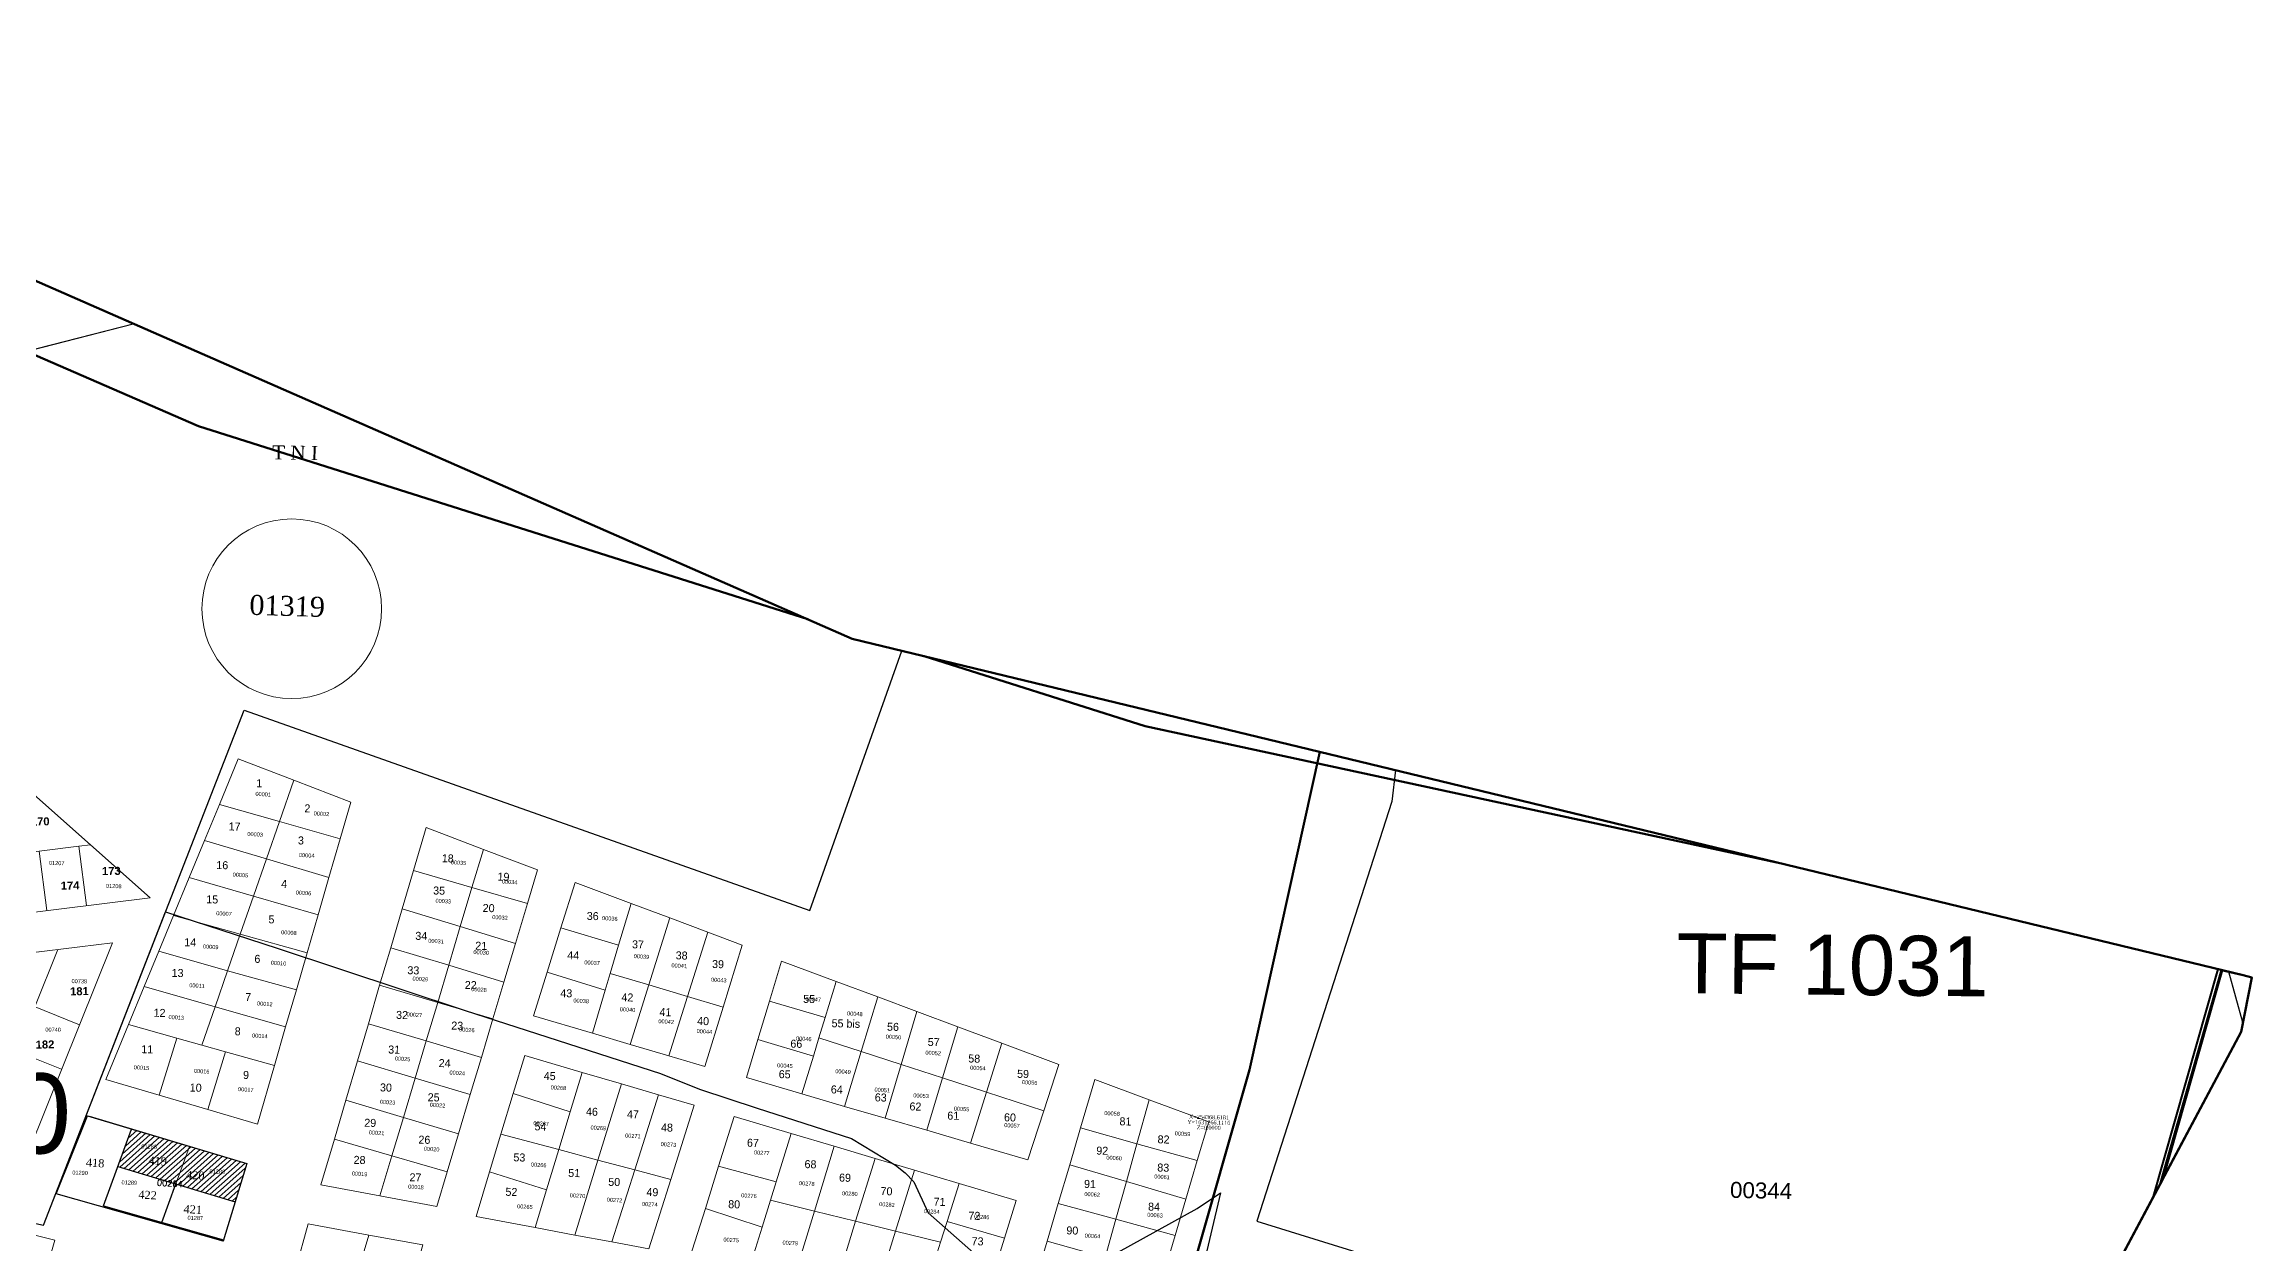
# Model space of a CAD drawing. Header units: metres. Extents: x 251686 to 255059, y 1627526 to 1631912.
# Drawn here: x 254072 to 254624, y 1631227 to 1631527 of the extents above; entities that cross this region are included whole.
import ezdxf
from ezdxf.enums import TextEntityAlignment as Align

# ---------------------------------------------------------------- set-up
doc = ezdxf.new("R2010")
doc.units = ezdxf.units.M
doc.header["$MEASUREMENT"] = 0
for name, color, linetype in [('A_revoir_niveau_0', 7, 'Continuous'), ('historique_numero_parcelle', 7, 'Continuous'), ('limites_parcelles', 7, 'Continuous'), ('limites_sections', 7, 'Continuous'), ('limites_tf', 7, 'Continuous'), ('numero_lot', 7, 'Continuous'), ('numero_parcelle', 7, 'Continuous'), ('toponymie', 7, 'Continuous')]:
    doc.layers.add(name, color=color, linetype=linetype)
for name, color, linetype, lineweight in [('ASSIETTE IMMAT', 7, 'Continuous', 0), ('Cotation Surface1', 1, 'Continuous', 0), ('Limites des CA Rufisque', 5, 'Continuous', 53), ('limites_communes_2025', 7, 'Continuous', 0), ('Numero Titre Foncier', 4, 'Continuous', 0), ('Numero_TF', 7, 'Continuous', 0), ('Parcelles_Ruf', 7, 'Continuous', 0), ('Voirie', 252, 'Continuous', 0)]:
    doc.layers.add(name, color=color, linetype=linetype, lineweight=lineweight)
doc.styles.get("Standard").update_dxf_attribs({"font": 'txt.shx'})
doc.styles.add('Style-Arial', font='arial.ttf')
doc.styles.add('Style-Comic Sans MS', font='comic.ttf')
doc.styles.add('Style-FANCY', font='times.ttf')
doc.styles.add('Style-Times New Roman', font='times.ttf')
doc.styles.add('Style-txt', font='txt.shx')
doc.styles.add('style1', font='')
doc.styles.get('style1').set_extended_font_data('Times New Roman', bold=True)

# ---------------------------------------------------------------- blocks, each defined once
blk = doc.blocks.new('*U74')
at = {"layer": 'Parcelles_Ruf', "color": 7, "linetype": 'Continuous', "ltscale": 1000}
for p, q in [((-22.844667, -2.680329, 0.00005), (-24.743173, 12.183981, 0.00005)), ((-12.782521, 13.682341, 0.00005), (-10.925347, -1.192124, 0.00005)), ((-10.925347, -1.192124, 0.00005), (-1.002767, 0.048547, 0.00005)), ((10.777829, -13.591989, 0.00005), (8.920127, 1.28671, 0.00005)), ((18.843048, 2.524654, 0.00005), (20.699786, -12.346321, 0.00005))]:
    blk.add_line(p, q, dxfattribs=at)
at = {"layer": 'Parcelles_Ruf', "color": 7, "linetype": 'Continuous', "ltscale": 1000, "elevation": 0.00005, "flags": 128}
blk.add_lwpolyline([(-36.619899, 10.696135), (-34.752005, -4.167037), (-10.925347, -1.192124), (-9.068609, -16.063098), (36.619803, -10.374367), (6.831564, 16.063068), (-36.619899, 10.696135)], close=True, dxfattribs=at)
for points in [[(-2.860232, 14.925347), (-1.002549, 0.046802), (0.85461, -14.827544)], [(-1.002767, 0.048547), (8.920127, 1.28671), (18.843021, 2.524872), (21.685956, 2.879609)]]:
    blk.add_lwpolyline(points, dxfattribs=at)

msp = doc.modelspace()

# ---------------------------------------------------------------- hatches: boundary and pattern name
at = {"layer": 'A_revoir_niveau_0', "linetype": 'Continuous', "lineweight": 0}
h = msp.add_hatch(dxfattribs=at)
h.set_pattern_fill('HATCH', style=0, pattern_type=2)
h.set_pattern_definition([(41.572, (254100.974, 1631247.9563), (-0.66356, 0.74812), [])])
h.paths.add_polyline_path([(254090.823492, 1631246.161357), (254105.257404, 1631241.830857), (254108.665891, 1631251.218249), (254094.23198, 1631255.548749)])
h = msp.add_hatch(dxfattribs=at)
h.set_pattern_fill('HATCH', style=0, pattern_type=2)
h.set_pattern_definition([(41.572, (254114.4793, 1631243.8424), (-0.66356, 0.74812), [])])
h.paths.add_polyline_path([(254105.257404, 1631241.830857), (254120.085871, 1631237.381981), (254123.00396, 1631246.916504), (254108.665891, 1631251.218249)])

# ---------------------------------------------------------------- linework, layer by layer
at = {"layer": 'A_revoir_niveau_0', "color": 7, "linetype": 'Continuous', "lineweight": 0}
for points in [[(254090.823492, 1631246.161357), (254105.257404, 1631241.830857), (254108.665891, 1631251.218249), (254094.23198, 1631255.548749)], [(254105.257404, 1631241.830857), (254120.085871, 1631237.381981), (254123.00396, 1631246.916504), (254108.665891, 1631251.218249)]]:
    msp.add_3dface(points, dxfattribs=at)
at = {"layer": 'ASSIETTE IMMAT', "color": 2, "linetype": 'Continuous', "lineweight": 30, "elevation": 0.000046, "flags": 128}
for points in [[(254072.178378, 1631231.497107), (254102.713941, 1631309.866788), (254130.616008, 1631300.746419), (254177.646039, 1631285.156944), (254226.404782, 1631269.435871), (254236.177343, 1631265.488882), (254250.5905, 1631260.735216), (254274.209783, 1631253.144399), (254285.164796, 1631246.504536), (254287.627405, 1631244.609624), (254289.734487, 1631242.325912), (254293.3179, 1631234.587015), (254304.663444, 1631224.585449)], [(254340.808104, 1631224.737961), (254360.593338, 1631235.690582), (254366.427243, 1631239.592172), (254359.153785, 1631208.871808)]]:
    msp.add_lwpolyline(points, dxfattribs=at)
at = {"layer": 'Limites des CA Rufisque', "color": 1, "linetype": 'Continuous', "lineweight": 70, "extrusion": (4.73613e-08, -2.66677e-08, 1), "elevation": -0.031309, "flags": 128}
msp.add_lwpolyline([(254622, 1631294), (254616.615356, 1631295.303045), (254601.398904, 1631242.047828), (254621.5327, 1631279.8563), (254624.2075, 1631293.4301), (254622, 1631294)], close=True, dxfattribs=at)
at = {"layer": 'limites_communes_2025', "color": 3, "lineweight": 80, "flags": 128}
for points in [[(252710.2872, 1631107.3833), (252982.4701, 1631682.9759), (252993.7572, 1631687.3199), (253010.694, 1631729.9757), (253066.3854, 1631842.8952), (253066.3854, 1631842.8952), (253098.7298, 1631912.4498), (253659.0228, 1631648.0069), (253757.0504, 1631605.0124), (254274.3391, 1631378.1314), (254622, 1631294), (254624.2075, 1631293.4301), (254621.5327, 1631279.8563), (254569.5419, 1631182.2248), (254530.2512, 1631049.2714), (254527.2805, 1631037.9628), (254483.023, 1630869.4867), (254395.3871, 1630569.1026), (254353.2541, 1630409.5098), (254309.9852, 1630253.9323), (254287.3632, 1630130.504)], [(254274.3391, 1631378.1314), (253757.0504, 1631605.0124), (253659.0228, 1631648.0069)], [(254622, 1631294), (254274.3391, 1631378.1314)], [(254624.2075, 1631293.4301), (254622, 1631294)], [(254621.5327, 1631279.8563), (254624.2075, 1631293.4301)], [(254569.5419, 1631182.2248), (254621.5327, 1631279.8563)]]:
    msp.add_lwpolyline(points, dxfattribs=at)
at = {"layer": 'limites_parcelles', "color": 7, "lineweight": 0, "ltscale": 39.37}
for p, q in [((254055.405508, 1631297.892148), (254089.439023, 1631302.12944)), ((254089.439023, 1631302.12944), (254064.42606, 1631239.876693)), ((254075.825617, 1631300.434523), (254070.068485, 1631286.10606)), ((254053.366307, 1631292.816944), (254081.20327, 1631281.632138)), ((254048.892384, 1631281.682159), (254076.729347, 1631270.497352))]:
    msp.add_line(p, q, dxfattribs=at)
at = {"layer": 'limites_parcelles'}
for p, q in [((254083.622192, 1631258.731925), (254123.00396, 1631246.916504)), ((254087.246534, 1631236.309978), (254094.23198, 1631255.548749)), ((254090.823492, 1631246.161357), (254120.085871, 1631237.381981)), ((254101.762175, 1631232.204571), (254105.257404, 1631241.830857)), ((254087.246534, 1631236.309978), (254117.167782, 1631227.847459))]:
    msp.add_line(p, q, dxfattribs=at)
at = {"layer": 'limites_parcelles', "color": 7, "lineweight": 0, "ltscale": 39.37, "flags": 128}
for points in [[(254219.063215, 1631311.951815), (254228.766129, 1631308.3089), (254223.510353, 1631291.567906), (254213.851808, 1631294.460468), (254215.96503, 1631301.544794), (254219.063215, 1631311.951815)], [(254215.96503, 1631301.544794), (254213.851808, 1631294.460468), (254212.6001, 1631290.239751), (254198.083635, 1631294.758814), (254201.557136, 1631305.873036), (254215.96503, 1631301.544794)], [(254223.510353, 1631291.567906), (254218.838743, 1631276.712577), (254209.399367, 1631279.493491), (254212.6001, 1631290.239751), (254213.851808, 1631294.460468), (254223.510353, 1631291.567906)], [(254111.774618, 1631276.536074), (254105.547639, 1631278.292853), (254093.48292, 1631281.703486), (254097.3941, 1631291.174381), (254115.106716, 1631286.131318), (254111.774618, 1631276.536074)], [(254280.769338, 1631288.568107), (254276.616794, 1631274.918914), (254266.03233, 1631278.358439), (254267.590559, 1631283.446878), (254270.338246, 1631292.456493), (254280.769338, 1631288.568107)], [(254132.739559, 1631281.118855), (254129.91662, 1631271.409787), (254117.71213, 1631274.85147), (254111.774618, 1631276.536074), (254115.106716, 1631286.131318), (254132.739559, 1631281.118855)], [(254267.590559, 1631283.446878), (254266.03233, 1631278.358439), (254264.647623, 1631273.73871), (254250.778887, 1631277.952903), (254253.670699, 1631287.511451), (254267.590559, 1631283.446878)], [(254113.273591, 1631260.404402), (254101.130075, 1631263.975631), (254105.547639, 1631278.292853), (254111.774618, 1631276.536074), (254117.71213, 1631274.85147), (254113.273591, 1631260.404402)], [(254276.616794, 1631274.918914), (254272.453875, 1631261.219798), (254261.787012, 1631264.339933), (254264.647623, 1631273.73871), (254266.03233, 1631278.358439), (254276.616794, 1631274.918914)], [(254206.825745, 1631269.692549), (254216.674433, 1631266.818561), (254210.801339, 1631247.77214), (254201.000848, 1631250.40576), (254203.851759, 1631259.844611), (254206.825745, 1631269.692549)], [(254205.030718, 1631229.054958), (254195.114301, 1631230.899427), (254197.975288, 1631240.348203), (254201.000848, 1631250.40576), (254210.801339, 1631247.77214), (254205.030718, 1631229.054958)], [(254269.818979, 1631251.249312), (254264.88717, 1631235.0359), (254253.947164, 1631237.738074), (254255.381869, 1631242.357427), (254259.122567, 1631254.42967), (254269.818979, 1631251.249312)], [(254255.381869, 1631242.357427), (254253.947164, 1631237.738074), (254251.866792, 1631231.033511), (254237.641595, 1631235.720392), (254240.960823, 1631246.265758), (254255.381869, 1631242.357427)], [(254289.904693, 1631245.278415), (254301.060041, 1631241.954609), (254298.078532, 1631232.436735), (254296.459855, 1631227.288749), (254285.200308, 1631230.053322), (254289.904693, 1631245.278415)], [(254264.88717, 1631235.0359), (254259.770339, 1631218.153859), (254248.556363, 1631220.328076), (254251.866792, 1631231.033511), (254253.947164, 1631237.738074), (254264.88717, 1631235.0359)], [(254296.459855, 1631227.288749), (254295.199573, 1631223.258101), (254291.674797, 1631211.974259), (254280.281051, 1631214.179825), (254285.200308, 1631230.053322), (254296.459855, 1631227.288749)], [(254312.38733, 1631228.22924), (254309.507019, 1631218.870611), (254295.199573, 1631223.258101), (254296.459855, 1631227.288749), (254298.078532, 1631232.436735), (254312.38733, 1631228.22924)]]:
    msp.add_lwpolyline(points, close=True, dxfattribs=at)
at = {"layer": 'limites_parcelles', "color": 7, "linetype": 'Continuous', "lineweight": 0, "flags": 128}
for points in [[(254215.96503, 1631301.544794), (254213.851808, 1631294.460468), (254223.510353, 1631291.567906), (254228.766129, 1631308.3089), (254219.063215, 1631311.951815), (254215.96503, 1631301.544794)], [(254213.851808, 1631294.460468), (254215.96503, 1631301.544794), (254201.557136, 1631305.873036), (254198.083635, 1631294.758814), (254212.6001, 1631290.239751), (254213.851808, 1631294.460468)], [(254213.851808, 1631294.460468), (254212.6001, 1631290.239751), (254209.399367, 1631279.493491), (254218.838743, 1631276.712577), (254223.510353, 1631291.567906), (254213.851808, 1631294.460468)], [(254115.106716, 1631286.131318), (254097.3941, 1631291.174381), (254093.48292, 1631281.703486), (254105.547639, 1631278.292853), (254111.774618, 1631276.536074), (254115.106716, 1631286.131318)], [(254270.338246, 1631292.456493), (254267.590559, 1631283.446878), (254266.03233, 1631278.358439), (254276.616794, 1631274.918914), (254280.769338, 1631288.568107), (254270.338246, 1631292.456493)], [(254115.106716, 1631286.131318), (254111.774618, 1631276.536074), (254117.71213, 1631274.85147), (254129.91662, 1631271.409787), (254132.739559, 1631281.118855), (254115.106716, 1631286.131318)], [(254253.670699, 1631287.511451), (254250.778887, 1631277.952903), (254264.647623, 1631273.73871), (254266.03233, 1631278.358439), (254267.590559, 1631283.446878), (254253.670699, 1631287.511451)], [(254117.71213, 1631274.85147), (254111.774618, 1631276.536074), (254105.547639, 1631278.292853), (254101.130075, 1631263.975631), (254113.273591, 1631260.404402), (254117.71213, 1631274.85147)], [(254261.787012, 1631264.339933), (254272.453875, 1631261.219798), (254276.616794, 1631274.918914), (254266.03233, 1631278.358439), (254264.647623, 1631273.73871), (254261.787012, 1631264.339933)], [(254216.674433, 1631266.818561), (254206.825745, 1631269.692549), (254203.851759, 1631259.844611), (254201.000848, 1631250.40576), (254210.801339, 1631247.77214), (254216.674433, 1631266.818561)], [(254197.975288, 1631240.348203), (254195.114301, 1631230.899427), (254205.030718, 1631229.054958), (254210.801339, 1631247.77214), (254201.000848, 1631250.40576), (254197.975288, 1631240.348203)], [(254253.947164, 1631237.738074), (254264.88717, 1631235.0359), (254269.818979, 1631251.249312), (254259.122567, 1631254.42967), (254255.381869, 1631242.357427), (254253.947164, 1631237.738074)], [(254285.200308, 1631230.053322), (254296.459855, 1631227.288749), (254298.078532, 1631232.436735), (254301.060041, 1631241.954609), (254289.904693, 1631245.278415), (254285.200308, 1631230.053322)], [(254285.200308, 1631230.053322), (254280.281051, 1631214.179825), (254291.674797, 1631211.974259), (254295.199573, 1631223.258101), (254296.459855, 1631227.288749), (254285.200308, 1631230.053322)], [(254296.459855, 1631227.288749), (254295.199573, 1631223.258101), (254309.507019, 1631218.870611), (254312.38733, 1631228.22924), (254298.078532, 1631232.436735), (254296.459855, 1631227.288749)]]:
    msp.add_lwpolyline(points, close=True, dxfattribs=at)
at = {"layer": 'limites_parcelles', "color": 7, "lineweight": 0, "ltscale": 39.37}
for points in [[(254134.76211, 1631342.745288), (254131.164391, 1631332.402018), (254116.166064, 1631336.67469), (254120.861631, 1631348.059748)], [(254146.362261, 1631328.067847), (254131.164391, 1631332.402018), (254134.76211, 1631342.745288), (254149.041452, 1631337.277981)], [(254131.164391, 1631332.402018), (254127.934316, 1631323.076015), (254112.448406, 1631327.672355), (254116.166064, 1631336.67469)], [(254127.934316, 1631323.076015), (254124.704391, 1631313.770012), (254108.649024, 1631318.440627), (254112.448406, 1631327.672355)], [(254146.362261, 1631328.067847), (254143.569922, 1631318.438551), (254127.934316, 1631323.076015), (254131.164391, 1631332.402018)], [(254167.824129, 1631330.906853), (254182.153695, 1631325.469169), (254179.312257, 1631315.960245), (254164.673695, 1631320.200216)], [(254143.569922, 1631318.438551), (254140.849606, 1631309.078722), (254124.704391, 1631313.770012), (254127.934316, 1631323.076015)], [(254182.153695, 1631325.469169), (254195.685461, 1631320.32748), (254193.182419, 1631311.936046), (254179.312257, 1631315.960245)], [(254124.704391, 1631313.770012), (254121.392818, 1631304.244616), (254104.707319, 1631308.89996), (254108.649024, 1631318.440627)], [(254176.398646, 1631306.161855), (254161.861656, 1631310.611069), (254164.673695, 1631320.200216), (254179.312257, 1631315.960245)], [(254193.182419, 1631311.936046), (254190.187384, 1631301.948262), (254176.398646, 1631306.161855), (254179.312257, 1631315.960245)], [(254205.082137, 1631317.186878), (254219.063215, 1631311.951815), (254215.96503, 1631301.544794), (254201.557136, 1631305.873036)], [(254140.849606, 1631309.078722), (254138.098316, 1631299.589121), (254121.392818, 1631304.244616), (254124.704391, 1631313.770012)], [(254173.505859, 1631296.473311), (254158.988418, 1631300.862377), (254161.861656, 1631310.611069), (254176.398646, 1631306.161855)], [(254118.234392, 1631295.138081), (254101.02026, 1631299.977397), (254104.707319, 1631308.89996), (254121.392818, 1631304.244616)], [(254190.187384, 1631301.948262), (254187.304897, 1631292.299642), (254173.505859, 1631296.473311), (254176.398646, 1631306.161855)], [(254228.766129, 1631308.3089), (254238.229801, 1631304.767784), (254233.188896, 1631288.675194), (254223.510353, 1631291.567906)], [(254115.106716, 1631286.131318), (254097.3941, 1631291.174381), (254101.02026, 1631299.977397), (254118.234392, 1631295.138081)], [(254138.098316, 1631299.589121), (254135.408675, 1631290.319064), (254118.234392, 1631295.138081), (254121.392818, 1631304.244616)], [(254170.736145, 1631287.193855), (254156.227954, 1631291.482849), (254158.988418, 1631300.862377), (254173.505859, 1631296.473311)], [(254242.099115, 1631286.008255), (254233.188896, 1631288.675194), (254238.229801, 1631304.767784), (254246.875674, 1631301.522813)], [(254135.408675, 1631290.319064), (254132.739559, 1631281.118855), (254115.106716, 1631286.131318), (254118.234392, 1631295.138081)], [(254187.304897, 1631292.299642), (254184.555933, 1631283.120033), (254170.736145, 1631287.193855), (254173.505859, 1631296.473311)], [(254212.6001, 1631290.239751), (254209.399367, 1631279.493491), (254194.671482, 1631283.824135), (254198.083635, 1631294.758814)], [(254256.696033, 1631297.539008), (254270.338246, 1631292.456493), (254267.590559, 1631283.446878), (254253.670699, 1631287.511451)], [(254170.736145, 1631287.193855), (254167.863808, 1631277.565159), (254153.405841, 1631281.883777), (254156.227954, 1631291.482849)], [(254233.188896, 1631288.675194), (254228.557586, 1631273.859564), (254218.838743, 1631276.712577), (254223.510353, 1631291.567906)], [(254242.099115, 1631286.008255), (254237.548027, 1631271.222023), (254228.557586, 1631273.859564), (254233.188896, 1631288.675194)], [(254280.769338, 1631288.568107), (254290.5224, 1631284.944817), (254286.582777, 1631271.684036), (254276.616794, 1631274.918914)], [(254184.555933, 1631283.120033), (254181.663372, 1631273.461488), (254167.863808, 1631277.565159), (254170.736145, 1631287.193855)], [(254290.5224, 1631284.944817), (254300.773947, 1631281.11778), (254296.937773, 1631268.316235), (254286.582777, 1631271.684036)], [(254101.130075, 1631263.975631), (254087.779147, 1631267.895931), (254093.48292, 1631281.703486), (254105.547639, 1631278.292853)], [(254167.863808, 1631277.565159), (254165.09402, 1631268.275703), (254150.665901, 1631272.574097), (254153.405841, 1631281.883777)], [(254181.663372, 1631273.461488), (254178.873434, 1631264.152183), (254165.09402, 1631268.275703), (254167.863808, 1631277.565159)], [(254264.647623, 1631273.73871), (254261.787012, 1631264.339933), (254247.897076, 1631268.394281), (254250.778887, 1631277.952903)], [(254311.723747, 1631277.055497), (254307.901325, 1631264.753862), (254296.937773, 1631268.316235), (254300.773947, 1631281.11778)], [(254129.91662, 1631271.409787), (254125.666574, 1631256.761299), (254113.273591, 1631260.404402), (254117.71213, 1631274.85147)], [(254165.09402, 1631268.275703), (254162.160183, 1631258.447464), (254147.782063, 1631262.745482), (254150.665901, 1631272.574097)], [(254192.486873, 1631273.890271), (254206.825745, 1631269.692549), (254203.851759, 1631259.844611), (254189.615586, 1631264.401571)], [(254286.582777, 1631271.684036), (254282.601954, 1631258.263561), (254272.453875, 1631261.219798), (254276.616794, 1631274.918914)], [(254322.226745, 1631260.09623), (254307.901325, 1631264.753862), (254311.723747, 1631277.055497), (254326.034064, 1631271.717961)], [(254178.873434, 1631264.152183), (254175.939522, 1631254.313944), (254162.160183, 1631258.447464), (254165.09402, 1631268.275703)], [(254216.674433, 1631266.818561), (254225.954265, 1631264.098846), (254220.003124, 1631245.313017), (254210.801339, 1631247.77214)], [(254296.937773, 1631268.316235), (254293.009425, 1631255.225375), (254282.601954, 1631258.263561), (254286.582777, 1631271.684036)], [(254307.901325, 1631264.753862), (254303.955679, 1631252.023141), (254293.009425, 1631255.225375), (254296.937773, 1631268.316235)], [(254334.996025, 1631267.950604), (254348.608389, 1631262.888313), (254345.535551, 1631251.861085), (254331.424796, 1631255.807088)], [(254159.298146, 1631248.858692), (254144.908976, 1631253.01679), (254147.782063, 1631262.745482), (254162.160183, 1631258.447464)], [(254203.851759, 1631259.844611), (254201.000848, 1631250.40576), (254186.559502, 1631254.274241), (254189.615586, 1631264.401571)], [(254225.954265, 1631264.098846), (254234.835009, 1631261.50213), (254228.985292, 1631242.905544), (254220.003124, 1631245.313017)], [(254322.226745, 1631260.09623), (254318.224778, 1631247.855944), (254303.955679, 1631252.023141), (254307.901325, 1631264.753862)], [(254348.608389, 1631262.888313), (254363.497338, 1631257.366429), (254360.6144, 1631247.657811), (254345.535551, 1631251.861085)], [(254175.939522, 1631254.313944), (254173.108535, 1631244.864943), (254159.298146, 1631248.858692), (254162.160183, 1631258.447464)], [(254259.122567, 1631254.42967), (254255.381869, 1631242.357427), (254240.960823, 1631246.265758), (254244.864068, 1631258.676789)], [(254342.914632, 1631242.420508), (254328.725831, 1631246.627103), (254331.424796, 1631255.807088), (254345.535551, 1631251.861085)], [(254156.30266, 1631238.81091), (254141.542919, 1631241.561752), (254144.908976, 1631253.01679), (254159.298146, 1631248.858692)], [(254183.70874, 1631244.85539), (254186.559502, 1631254.274241), (254201.000848, 1631250.40576), (254197.975288, 1631240.348203)], [(254269.818979, 1631251.249312), (254280.05638, 1631248.202402), (254275.218471, 1631232.508299), (254264.88717, 1631235.0359)], [(254360.6144, 1631247.657811), (254357.752063, 1631238.02904), (254342.914632, 1631242.420508), (254345.535551, 1631251.861085)], [(254173.108535, 1631244.864943), (254170.503169, 1631236.164268), (254156.30266, 1631238.81091), (254159.298146, 1631248.858692)], [(254195.114301, 1631230.899427), (254180.324561, 1631233.650494), (254183.70874, 1631244.85539), (254197.975288, 1631240.348203)], [(254214.30798, 1631227.325288), (254205.030718, 1631229.054958), (254210.801339, 1631247.77214), (254220.003124, 1631245.313017)], [(254228.985292, 1631242.905544), (254223.555318, 1631225.605843), (254214.30798, 1631227.325288), (254220.003124, 1631245.313017)], [(254280.05638, 1631248.202402), (254289.904693, 1631245.278415), (254285.200308, 1631230.053322), (254275.218471, 1631232.508299)], [(254340.283714, 1631232.980006), (254325.873118, 1631236.948259), (254328.725831, 1631246.627103), (254342.914632, 1631242.420508)], [(254301.060041, 1631241.954609), (254315.298615, 1631237.717639), (254312.38733, 1631228.22924), (254298.078532, 1631232.436735)], [(254357.752063, 1631238.02904), (254355.043548, 1631228.909129), (254340.283714, 1631232.980006), (254342.914632, 1631242.420508)], [(254251.866792, 1631231.033511), (254248.556363, 1631220.328076), (254233.697525, 1631223.199664), (254237.641595, 1631235.720392)], [(254275.218471, 1631232.508299), (254270.185465, 1631216.135642), (254259.770339, 1631218.153859), (254264.88717, 1631235.0359)], [(254337.622121, 1631223.449731), (254323.092054, 1631227.488883), (254325.873118, 1631236.948259), (254340.283714, 1631232.980006)], [(254075.047827, 1631227.790428), (254072.255038, 1631218.101134), (254058.614118, 1631222.02361), (254061.232786, 1631231.164196)], [(254153.539344, 1631229.051393), (254149.804443, 1631216.419093), (254135.276027, 1631220.678238), (254138.39999, 1631231.855085)], [(254163.135447, 1631212.508943), (254149.804443, 1631216.419093), (254153.539344, 1631229.051393), (254167.041, 1631226.56)], [(254285.200308, 1631230.053322), (254280.281051, 1631214.179825), (254270.185465, 1631216.135642), (254275.218471, 1631232.508299)], [(254355.043548, 1631228.909129), (254352.211885, 1631219.37013), (254337.622121, 1631223.449731), (254340.283714, 1631232.980006)], [(254334.857304, 1631213.49022), (254320.198216, 1631217.660344), (254323.092054, 1631227.488883), (254337.622121, 1631223.449731)]]:
    msp.add_3dface(points, dxfattribs=at)
at = {"layer": 'limites_parcelles', "color": 7, "linetype": 'Continuous', "lineweight": 0}
for points in [[(254120.861631, 1631348.059748), (254116.166064, 1631336.67469), (254131.164391, 1631332.402018), (254134.76211, 1631342.745288)], [(254149.041452, 1631337.277981), (254134.76211, 1631342.745288), (254131.164391, 1631332.402018), (254146.362261, 1631328.067847)], [(254127.934316, 1631323.076015), (254131.164391, 1631332.402018), (254116.166064, 1631336.67469), (254112.448406, 1631327.672355)], [(254112.448406, 1631327.672355), (254108.649024, 1631318.440627), (254124.704391, 1631313.770012), (254127.934316, 1631323.076015)], [(254131.164391, 1631332.402018), (254127.934316, 1631323.076015), (254143.569922, 1631318.438551), (254146.362261, 1631328.067847)], [(254164.673695, 1631320.200216), (254179.312257, 1631315.960245), (254182.153695, 1631325.469169), (254167.824129, 1631330.906853)], [(254140.849606, 1631309.078722), (254143.569922, 1631318.438551), (254127.934316, 1631323.076015), (254124.704391, 1631313.770012)], [(254179.312257, 1631315.960245), (254193.182419, 1631311.936046), (254195.685461, 1631320.32748), (254182.153695, 1631325.469169)], [(254124.704391, 1631313.770012), (254108.649024, 1631318.440627), (254104.707319, 1631308.89996), (254121.392818, 1631304.244616)], [(254179.312257, 1631315.960245), (254164.673695, 1631320.200216), (254161.861656, 1631310.611069), (254176.398646, 1631306.161855)], [(254179.312257, 1631315.960245), (254176.398646, 1631306.161855), (254190.187384, 1631301.948262), (254193.182419, 1631311.936046)], [(254201.557136, 1631305.873036), (254215.96503, 1631301.544794), (254219.063215, 1631311.951815), (254205.082137, 1631317.186878)], [(254121.392818, 1631304.244616), (254138.098316, 1631299.589121), (254140.849606, 1631309.078722), (254124.704391, 1631313.770012)], [(254176.398646, 1631306.161855), (254161.861656, 1631310.611069), (254158.988418, 1631300.862377), (254173.505859, 1631296.473311)], [(254118.234392, 1631295.138081), (254121.392818, 1631304.244616), (254104.707319, 1631308.89996), (254101.02026, 1631299.977397)], [(254173.505859, 1631296.473311), (254187.304897, 1631292.299642), (254190.187384, 1631301.948262), (254176.398646, 1631306.161855)], [(254223.510353, 1631291.567906), (254233.188896, 1631288.675194), (254238.229801, 1631304.767784), (254228.766129, 1631308.3089)], [(254118.234392, 1631295.138081), (254101.02026, 1631299.977397), (254097.3941, 1631291.174381), (254115.106716, 1631286.131318)], [(254121.392818, 1631304.244616), (254118.234392, 1631295.138081), (254135.408675, 1631290.319064), (254138.098316, 1631299.589121)], [(254173.505859, 1631296.473311), (254158.988418, 1631300.862377), (254156.227954, 1631291.482849), (254170.736145, 1631287.193855)], [(254246.875674, 1631301.522813), (254238.229801, 1631304.767784), (254233.188896, 1631288.675194), (254242.099115, 1631286.008255)], [(254118.234392, 1631295.138081), (254115.106716, 1631286.131318), (254132.739559, 1631281.118855), (254135.408675, 1631290.319064)], [(254184.555933, 1631283.120033), (254187.304897, 1631292.299642), (254173.505859, 1631296.473311), (254170.736145, 1631287.193855)], [(254198.083635, 1631294.758814), (254194.671482, 1631283.824135), (254209.399367, 1631279.493491), (254212.6001, 1631290.239751)], [(254270.338246, 1631292.456493), (254256.696033, 1631297.539008), (254253.670699, 1631287.511451), (254267.590559, 1631283.446878)], [(254167.863808, 1631277.565159), (254170.736145, 1631287.193855), (254156.227954, 1631291.482849), (254153.405841, 1631281.883777)], [(254223.510353, 1631291.567906), (254218.838743, 1631276.712577), (254228.557586, 1631273.859564), (254233.188896, 1631288.675194)], [(254233.188896, 1631288.675194), (254228.557586, 1631273.859564), (254237.548027, 1631271.222023), (254242.099115, 1631286.008255)], [(254276.616794, 1631274.918914), (254286.582777, 1631271.684036), (254290.5224, 1631284.944817), (254280.769338, 1631288.568107)], [(254181.663372, 1631273.461488), (254184.555933, 1631283.120033), (254170.736145, 1631287.193855), (254167.863808, 1631277.565159)], [(254286.582777, 1631271.684036), (254296.937773, 1631268.316235), (254300.773947, 1631281.11778), (254290.5224, 1631284.944817)], [(254105.547639, 1631278.292853), (254093.48292, 1631281.703486), (254087.779147, 1631267.895931), (254101.130075, 1631263.975631)], [(254165.09402, 1631268.275703), (254167.863808, 1631277.565159), (254153.405841, 1631281.883777), (254150.665901, 1631272.574097)], [(254167.863808, 1631277.565159), (254165.09402, 1631268.275703), (254178.873434, 1631264.152183), (254181.663372, 1631273.461488)], [(254264.647623, 1631273.73871), (254250.778887, 1631277.952903), (254247.897076, 1631268.394281), (254261.787012, 1631264.339933)], [(254300.773947, 1631281.11778), (254296.937773, 1631268.316235), (254307.901325, 1631264.753862), (254311.723747, 1631277.055497)], [(254117.71213, 1631274.85147), (254113.273591, 1631260.404402), (254125.666574, 1631256.761299), (254129.91662, 1631271.409787)], [(254165.09402, 1631268.275703), (254150.665901, 1631272.574097), (254147.782063, 1631262.745482), (254162.160183, 1631258.447464)], [(254189.615586, 1631264.401571), (254203.851759, 1631259.844611), (254206.825745, 1631269.692549), (254192.486873, 1631273.890271)], [(254276.616794, 1631274.918914), (254272.453875, 1631261.219798), (254282.601954, 1631258.263561), (254286.582777, 1631271.684036)], [(254326.034064, 1631271.717961), (254311.723747, 1631277.055497), (254307.901325, 1631264.753862), (254322.226745, 1631260.09623)], [(254165.09402, 1631268.275703), (254162.160183, 1631258.447464), (254175.939522, 1631254.313944), (254178.873434, 1631264.152183)], [(254210.801339, 1631247.77214), (254220.003124, 1631245.313017), (254225.954265, 1631264.098846), (254216.674433, 1631266.818561)], [(254286.582777, 1631271.684036), (254282.601954, 1631258.263561), (254293.009425, 1631255.225375), (254296.937773, 1631268.316235)], [(254296.937773, 1631268.316235), (254293.009425, 1631255.225375), (254303.955679, 1631252.023141), (254307.901325, 1631264.753862)], [(254345.535551, 1631251.861085), (254348.608389, 1631262.888313), (254334.996025, 1631267.950604), (254331.424796, 1631255.807088)], [(254162.160183, 1631258.447464), (254147.782063, 1631262.745482), (254144.908976, 1631253.01679), (254159.298146, 1631248.858692)], [(254189.615586, 1631264.401571), (254186.559502, 1631254.274241), (254201.000848, 1631250.40576), (254203.851759, 1631259.844611)], [(254220.003124, 1631245.313017), (254228.985292, 1631242.905544), (254234.835009, 1631261.50213), (254225.954265, 1631264.098846)], [(254307.901325, 1631264.753862), (254303.955679, 1631252.023141), (254318.224778, 1631247.855944), (254322.226745, 1631260.09623)], [(254345.535551, 1631251.861085), (254360.6144, 1631247.657811), (254363.497338, 1631257.366429), (254348.608389, 1631262.888313)], [(254075.36624, 1631239.345186), (254117.0776, 1631227.552643), (254123.00336, 1631246.914542), (254083.20324, 1631258.855379)], [(254162.160183, 1631258.447464), (254159.298146, 1631248.858692), (254173.108535, 1631244.864943), (254175.939522, 1631254.313944)], [(254255.381869, 1631242.357427), (254259.122567, 1631254.42967), (254244.864068, 1631258.676789), (254240.960823, 1631246.265758)], [(254345.535551, 1631251.861085), (254331.424796, 1631255.807088), (254328.725831, 1631246.627103), (254342.914632, 1631242.420508)], [(254159.298146, 1631248.858692), (254144.908976, 1631253.01679), (254141.542919, 1631241.561752), (254156.30266, 1631238.81091)], [(254201.000848, 1631250.40576), (254186.559502, 1631254.274241), (254183.70874, 1631244.85539), (254197.975288, 1631240.348203)], [(254280.05638, 1631248.202402), (254269.818979, 1631251.249312), (254264.88717, 1631235.0359), (254275.218471, 1631232.508299)], [(254345.535551, 1631251.861085), (254342.914632, 1631242.420508), (254357.752063, 1631238.02904), (254360.6144, 1631247.657811)], [(254159.298146, 1631248.858692), (254156.30266, 1631238.81091), (254170.503169, 1631236.164268), (254173.108535, 1631244.864943)], [(254183.70874, 1631244.85539), (254180.324561, 1631233.650494), (254195.114301, 1631230.899427), (254197.975288, 1631240.348203)], [(254205.030718, 1631229.054958), (254214.30798, 1631227.325288), (254220.003124, 1631245.313017), (254210.801339, 1631247.77214)], [(254220.003124, 1631245.313017), (254214.30798, 1631227.325288), (254223.555318, 1631225.605843), (254228.985292, 1631242.905544)], [(254280.05638, 1631248.202402), (254275.218471, 1631232.508299), (254285.200308, 1631230.053322), (254289.904693, 1631245.278415)], [(254340.283714, 1631232.980006), (254342.914632, 1631242.420508), (254328.725831, 1631246.627103), (254325.873118, 1631236.948259)], [(254298.078532, 1631232.436735), (254312.38733, 1631228.22924), (254315.298615, 1631237.717639), (254301.060041, 1631241.954609)], [(254342.914632, 1631242.420508), (254340.283714, 1631232.980006), (254355.043548, 1631228.909129), (254357.752063, 1631238.02904)], [(254237.641595, 1631235.720392), (254233.697525, 1631223.199664), (254248.556363, 1631220.328076), (254251.866792, 1631231.033511)], [(254264.88717, 1631235.0359), (254259.770339, 1631218.153859), (254270.185465, 1631216.135642), (254275.218471, 1631232.508299)], [(254340.283714, 1631232.980006), (254325.873118, 1631236.948259), (254323.092054, 1631227.488883), (254337.622121, 1631223.449731)], [(254058.614118, 1631222.02361), (254072.255038, 1631218.101134), (254075.047827, 1631227.790428), (254061.232786, 1631231.164196)], [(254138.39999, 1631231.855085), (254135.276027, 1631220.678238), (254149.804443, 1631216.419093), (254153.539344, 1631229.051393)], [(254163.135447, 1631212.508943), (254167.041, 1631226.56), (254153.539344, 1631229.051393), (254149.804443, 1631216.419093)], [(254275.218471, 1631232.508299), (254270.185465, 1631216.135642), (254280.281051, 1631214.179825), (254285.200308, 1631230.053322)], [(254340.283714, 1631232.980006), (254337.622121, 1631223.449731), (254352.211885, 1631219.37013), (254355.043548, 1631228.909129)], [(254334.857304, 1631213.49022), (254337.622121, 1631223.449731), (254323.092054, 1631227.488883), (254320.198216, 1631217.660344)]]:
    msp.add_3dface(points, dxfattribs=at)
at = {"layer": 'limites_parcelles'}
msp.add_3dface([(254083.20324, 1631258.855379), (254123.00336, 1631246.914542), (254117.0776, 1631227.552643), (254075.36624, 1631239.345186)], dxfattribs=at)
at = {"layer": 'limites_sections', "color": 112, "linetype": 'Continuous', "lineweight": 40, "flags": 128}
for points in [[(253674.590697, 1631377.408104), (253696.537777, 1631631.552986), (253757.0504, 1631605.0124), (254274.3391, 1631378.1314), (254391.230087, 1631349.844634), (254373.700701, 1631270.312536), (254242.098307, 1630809.467069), (253976.914647, 1630881.792805), (253928.216166, 1630961.492497), (253736.80282, 1630938.191521), (253609.69659, 1630931.397239), (253609.133378, 1630987.020807), (253623.83294, 1631051.575567), (253646.244957, 1631234.319701), (253674.590697, 1631377.408104)], [(254391.230315, 1631349.844579), (254616.78469, 1631295.262067), (254601.919049, 1631243.024587), (254569.5419, 1631182.2248), (254530.2512, 1631049.2714), (254527.2805, 1631037.9628), (254483.023, 1630869.4867), (254450.47436, 1630757.921759), (254242.098307, 1630809.467069), (254373.700701, 1631270.312536), (254391.230315, 1631349.844579)], [(254615.764815, 1631295.508869), (254622, 1631294), (254624.2075, 1631293.4301), (254621.5327, 1631279.8563), (254599.622894, 1631238.712728), (254615.764815, 1631295.508869)]]:
    msp.add_lwpolyline(points, close=True, dxfattribs=at)
at = {"layer": 'limites_sections', "color": 1, "lineweight": 0, "ltscale": 39.37}
msp.add_circle((254134.267787, 1631385.603475), 22.467073, dxfattribs=at)
at = {"layer": 'limites_tf', "color": 5, "linetype": 'Continuous', "lineweight": 30, "flags": 128}
for points in [[(253842.154425, 1631567.686075), (254094.929367, 1631456.819876), (254025.187551, 1631439.005917), (253929.869701, 1631439.644724), (253861.199445, 1631457.148589), (253816.570601, 1631498.262269), (253779.16867, 1631547.831239), (253842.154425, 1631567.686075)], [(254274.3391, 1631378.1314), (254094.976587, 1631456.799166), (254025.54142, 1631439.008178), (253929.864547, 1631439.792616), (253905.635539, 1631445.95606), (253905.632255, 1631445.956895), (253818.461883, 1631410.543913), (253674.277908, 1631258.406557), (253665.394457, 1631185.372073), (253745.984499, 1631186.024399), (253792.46809, 1631183.466396), (253798.245874, 1631304.469707), (253966.13604, 1631327.311891), (253984.263036, 1631250.786115), (254072.173207, 1631231.504368), (254122.355221, 1631360.284141), (254263.725588, 1631310.14601), (254286.770059, 1631375.123199), (254274.3391, 1631378.1314)]]:
    msp.add_lwpolyline(points, close=True, dxfattribs=at)
at = {"layer": 'limites_tf', "color": 5, "linetype": 'Continuous', "lineweight": 30, "elevation": 0.000001, "flags": 128}
msp.add_lwpolyline([(254621.996069, 1631282.207757), (254618.473741, 1631294.853329), (254410.192182, 1631345.255946), (254409.204665, 1631337.420602), (254375.500924, 1631232.52887), (254427.862678, 1631216.237914), (254463.602604, 1631205.571879), (254507.810776, 1631175.655824), (254568.913695, 1631180.099057), (254569.5419, 1631182.2248), (254621.5327, 1631279.8563), (254621.996069, 1631282.207757)], close=True, dxfattribs=at)
at = {"layer": 'numero_parcelle', "color": 5, "lineweight": 0, "ltscale": 39370}
msp.add_line((254108.519195, 1631317.600602, 0.05), (254108.519195, 1631317.600602, 0.05), dxfattribs=at)
at = {"layer": 'voirie', "color": 7, "linetype": 'Continuous', "lineweight": 80, "flags": 128}
for points in [[(253698.51917, 1631630.683955), (253845.452498, 1631546.722054), (254110.962317, 1631431.283002), (254263.236638, 1631383.000901)], [(254292.309258, 1631373.782753), (254347.612373, 1631356.247619), (254505.451533, 1631322.203878)]]:
    msp.add_lwpolyline(points, dxfattribs=at)

# ---------------------------------------------------------------- block references
at = {"layer": 'limites_parcelles', "color": 7, "linetype": 'Continuous', "ltscale": 1000}
msp.add_blockref('*U74', (254062.233474, 1631323.753703, -0.00005), dxfattribs=at)

# ---------------------------------------------------------------- texts
at = {"layer": 'Cotation Surface1', "color": 7, "linetype": 'Continuous', "lineweight": 0, "insert": (254363.493754, 1631257.1998), "char_height": 1, "attachment_point": 5, "rotation": 358.76810329, "line_spacing_factor": 0.790495, "style": 'Style-Times New Roman'}
msp.add_mtext('X=254368.6181^JY=1631266.1116^JZ=0.0000', dxfattribs=at)
at = {"layer": 'historique_numero_parcelle', "color": 7, "lineweight": 0, "style": 'Style-Arial'}
msp.add_text('00740', height=1, rotation=359, dxfattribs=at).set_placement((254072.68746, 1631280.924316), align=Align.TOP_LEFT)
at = {"layer": 'historique_numero_parcelle', "color": 7, "lineweight": 0, "style": 'Style-txt'}
msp.add_text('00264', height=1.499997, rotation=356.57, dxfattribs=at).set_placement((254103.782633, 1631241.966381), align=Align.MIDDLE_CENTER)
at = {"layer": 'Numero Titre Foncier', "color": 4, "linetype": 'Continuous', "lineweight": 13, "style": 'Style-Arial'}
msp.add_text('TF 2830', height=19.99996, rotation=359, dxfattribs=at).set_placement((254027.125859, 1631260.216264), align=Align.MIDDLE_CENTER)
at = {"layer": 'numero_lot', "color": 7, "lineweight": 0, "style": 'Style-Comic Sans MS'}
for s, p in [('1', (254126.136688, 1631341.999915)), ('2', (254138.175877, 1631335.710149)), ('17', (254119.970269, 1631331.168883)), ('3', (254136.550982, 1631327.692932)), ('16', (254116.897567, 1631321.515995)), ('18', (254173.265156, 1631323.209309)), ('4', (254132.365206, 1631316.841091)), ('35', (254171.095089, 1631315.155328)), ('19', (254187.192271, 1631318.617034)), ('15', (254114.386605, 1631312.957793)), ('20', (254183.480664, 1631310.785704)), ('5', (254129.190562, 1631307.959685)), ('36', (254209.501816, 1631308.796882)), ('14', (254108.881557, 1631302.22987)), ('34', (254166.636964, 1631303.818945)), ('21', (254181.62081, 1631301.353668)), ('44', (254204.619403, 1631298.974333)), ('37', (254220.809325, 1631301.697222)), ('38', (254231.722275, 1631298.941166)), ('13', (254105.71963, 1631294.558977)), ('6', (254125.675405, 1631298.091328)), ('33', (254164.660131, 1631295.223687)), ('39', (254240.817721, 1631296.770221)), ('7', (254123.37411, 1631288.540395)), ('22', (254179.002366, 1631291.543273)), ('43', (254202.884831, 1631289.49606)), ('42', (254218.15483, 1631288.455171)), ('12', (254101.212995, 1631284.590977)), ('32', (254161.838805, 1631284.058781)), ('41', (254227.674564, 1631284.770391)), ('40', (254237.083738, 1631282.533259)), ('55 bis', (254272.77656, 1631281.921381)), ('8', (254120.753112, 1631279.983348)), ('23', (254175.625712, 1631281.390453)), ('11', (254098.146074, 1631275.488322)), ('31', (254159.861311, 1631275.400638)), ('24', (254172.477221, 1631272.005647)), ('10', (254110.260617, 1631265.896001)), ('9', (254122.839374, 1631269.065617)), ('30', (254157.812352, 1631265.925668)), ('45', (254198.744939, 1631268.798565)), ('25', (254169.734646, 1631263.473462)), ('29', (254153.883672, 1631257.099351)), ('26', (254167.422285, 1631252.869225)), ('28', (254151.207919, 1631247.819637)), ('27', (254165.185354, 1631243.45912))]:
    msp.add_text(s, height=1.999996, rotation=358.57, dxfattribs=at).set_placement(p, align=Align.MIDDLE_CENTER)
at = {"layer": 'numero_lot', "color": 7, "linetype": 'Continuous', "lineweight": 0, "style": 'Style-FANCY'}
for s, p in [('418', (254085.132651, 1631247.086487)), ('419', (254100.750539, 1631247.564815)), ('420', (254110.156942, 1631243.988338)), ('422', (254098.235337, 1631239.07183)), ('421', (254109.535483, 1631235.447926))]:
    msp.add_text(s, height=2.031998, rotation=356.57223, dxfattribs=at).set_placement(p, align=Align.MIDDLE_CENTER)
at = {"layer": 'numero_lot', "color": 7, "lineweight": 13, "char_height": 2, "attachment_point": 7, "rotation": 0.99997641, "line_spacing_factor": 0.72, "style": 'style1'}
for s, insert in [('\\fArial|b1|i0|c00|p39;170', (254069.073044, 1631331.369442)), ('\\fArial|b1|i0|c00|p39;174', (254076.540785, 1631315.379655)), ('\\fArial|b1|i0|c00|p39;173', (254086.841118, 1631318.990252)), ('\\fArial|b1|i0|c00|p39;181', (254078.874623, 1631288.928165)), ('\\fArial|b1|i0|c00|p39;182', (254070.274666, 1631275.614631))]:
    msp.add_mtext(s, dxfattribs=dict(at, insert=insert))
at = {"layer": 'numero_lot', "color": 7, "lineweight": 0, "char_height": 1.999996, "attachment_point": 5, "rotation": 358.56997871, "line_spacing_factor": 0.6}
for s, insert in [('\\fComic Sans MS|b0|i0|c00|p71;55', (254263.588494, 1631288.043213)), ('\\fComic Sans MS|b0|i0|c00|p71;66', (254260.389571, 1631276.850829)), ('\\fComic Sans MS|b0|i0|c00|p71;56', (254284.547424, 1631281.085647)), ('\\fComic Sans MS|b0|i0|c00|p71;57', (254294.728856, 1631277.271275)), ('\\fComic Sans MS|b0|i0|c00|p71;58', (254304.860081, 1631273.148841)), ('\\fComic Sans MS|b0|i0|c00|p71;65', (254257.480979, 1631269.231805)), ('\\fComic Sans MS|b0|i0|c00|p71;64', (254270.503817, 1631265.408524)), ('\\fComic Sans MS|b0|i0|c00|p71;59', (254317.062424, 1631269.310384)), ('\\fComic Sans MS|b0|i0|c00|p71;46', (254209.296489, 1631259.862817)), ('\\fComic Sans MS|b0|i0|c00|p71;63', (254281.487737, 1631263.422134)), ('\\fComic Sans MS|b0|i0|c00|p71;62', (254290.161961, 1631261.165102)), ('\\fComic Sans MS|b0|i0|c00|p71;54', (254196.434106, 1631256.175171)), ('\\fComic Sans MS|b0|i0|c00|p71;47', (254219.549825, 1631259.245795)), ('\\fComic Sans MS|b0|i0|c00|p71;48', (254228.057941, 1631255.909643)), ('\\fComic Sans MS|b0|i0|c00|p71;61', (254299.610119, 1631258.864365)), ('\\fComic Sans MS|b0|i0|c00|p71;60', (254313.792733, 1631258.442926)), ('\\fComic Sans MS|b0|i0|c00|p71;81', (254342.652714, 1631257.436777)), ('\\fComic Sans MS|b0|i0|c00|p71;67', (254249.540227, 1631252.087578)), ('\\fComic Sans MS|b0|i0|c00|p71;92', (254336.853398, 1631250.123767)), ('\\fComic Sans MS|b0|i0|c00|p71;82', (254352.17958, 1631252.934344)), ('\\fComic Sans MS|b0|i0|c00|p71;53', (254191.161239, 1631248.437389)), ('\\fComic Sans MS|b0|i0|c00|p71;51', (254204.852537, 1631244.530259)), ('\\fComic Sans MS|b0|i0|c00|p71;68', (254263.927792, 1631246.736154)), ('\\fComic Sans MS|b0|i0|c00|p71;69', (254272.558712, 1631243.371235)), ('\\fComic Sans MS|b0|i0|c00|p71;83', (254352.105589, 1631245.891362)), ('\\fComic Sans MS|b0|i0|c00|p71;52', (254189.176402, 1631239.813953)), ('\\fComic Sans MS|b0|i0|c00|p71;50', (254214.8757, 1631242.299945)), ('\\fComic Sans MS|b0|i0|c00|p71;49', (254224.415493, 1631239.757496)), ('\\fComic Sans MS|b0|i0|c00|p71;70', (254282.922695, 1631239.988109)), ('\\fComic Sans MS|b0|i0|c00|p71;91', (254333.794569, 1631241.791438)), ('\\fComic Sans MS|b0|i0|c00|p71;80', (254244.847217, 1631236.724728)), ('\\fComic Sans MS|b0|i0|c00|p71;71', (254296.183209, 1631237.344964)), ('\\fComic Sans MS|b0|i0|c00|p71;72', (254304.888632, 1631233.864834)), ('\\fComic Sans MS|b0|i0|c00|p71;84', (254349.801982, 1631236.120336)), ('\\fComic Sans MS|b0|i0|c00|p71;73', (254305.685071, 1631227.469568)), ('\\fComic Sans MS|b0|i0|c00|p71;90', (254329.380629, 1631230.171584))]:
    msp.add_mtext(s, dxfattribs=dict(at, insert=insert))
at = {"layer": 'numero_parcelle', "color": 5, "lineweight": 0}
for s, height, rotation, style, p in [('01319', 5, 358.26587, 'Style-Times New Roman', (254123.76149, 1631389.115018, -4042812.244923)), ('00001', 1, 356.57, 'Style-Arial', (254125.221277, 1631339.863557)), ('00002', 1, 356.57, 'Style-Arial', (254139.781049, 1631334.979653)), ('00003', 1, 356.57, 'Style-Arial', (254123.205873, 1631329.838268)), ('01207', 1, 358.26587, 'Style-Arial', (254073.576989, 1631322.59004)), ('00004', 1, 356.57, 'Style-Arial', (254136.093092, 1631324.5827)), ('00035', 1, 356.57, 'Style-Arial', (254174.047342, 1631322.756714)), ('01208', 1, 358.26587, 'Style-Arial', (254087.850308, 1631316.842559)), ('00005', 1, 356.57, 'Style-Arial', (254119.532008, 1631319.676425)), ('00034', 1, 356.57, 'Style-Arial', (254186.826242, 1631317.945922)), ('00006', 1, 356.57, 'Style-Arial', (254135.294514, 1631315.192345)), ('00033', 1, 356.57, 'Style-Arial', (254170.237969, 1631313.142516)), ('00007', 1, 356.57, 'Style-Arial', (254115.416506, 1631310.012963)), ('00008', 1, 356.57, 'Style-Arial', (254131.634741, 1631305.265613)), ('00032', 1, 356.57, 'Style-Arial', (254184.407499, 1631309.057349)), ('00036', 1, 356.57, 'Style-Arial', (254211.8654, 1631308.802045)), ('00009', 1, 356.57, 'Style-Arial', (254112.090285, 1631301.717928)), ('00031', 1, 356.57, 'Style-Arial', (254168.425967, 1631303.138945)), ('00030', 1, 356.57, 'Style-Arial', (254179.706819, 1631300.305547)), ('00010', 1, 356.57, 'Style-Arial', (254129.055524, 1631297.633671)), ('00037', 1, 356.57, 'Style-Arial', (254207.430526, 1631297.742219)), ('00039', 1, 356.57, 'Style-Arial', (254219.782492, 1631299.293979)), ('00041', 1, 356.57, 'Style-Arial', (254229.208259, 1631296.976256)), ('00738', 1, 359, 'Style-Arial', (254079.236293, 1631293.026592)), ('00011', 1, 356.57, 'Style-Arial', (254108.679513, 1631292.012227)), ('00029', 1, 356.57, 'Style-Arial', (254164.490415, 1631293.667139)), ('00028', 1, 356.57, 'Style-Arial', (254179.151214, 1631291.035646)), ('00043', 1, 356.57, 'Style-Arial', (254239.098481, 1631293.417233)), ('00047', 1, 356.57, 'Style-Arial', (254262.702387, 1631288.602882)), ('00013', 1, 356.57, 'Style-Arial', (254103.504285, 1631284.067052)), ('00012', 1, 356.57, 'Style-Arial', (254125.616569, 1631287.457749)), ('00027', 1, 356.57, 'Style-Arial', (254163.011293, 1631284.722249)), ('00038', 1, 356.57, 'Style-Arial', (254204.703059, 1631288.198004)), ('00040', 1, 356.57, 'Style-Arial', (254216.292636, 1631286.020248)), ('00042', 1, 356.57, 'Style-Arial', (254225.946604, 1631283.014701)), ('00048', 1, 356.57, 'Style-Arial', (254273.108059, 1631284.974443)), ('00014', 1, 356.57, 'Style-Arial', (254124.377344, 1631279.44527)), ('00026', 1, 356.57, 'Style-Arial', (254176.123075, 1631280.970137)), ('00044', 1, 356.57, 'Style-Arial', (254235.49855, 1631280.554586)), ('00046', 1, 356.57, 'Style-Arial', (254260.340033, 1631278.728604)), ('00050', 1, 356.57, 'Style-Arial', (254282.767806, 1631279.175509)), ('00025', 1, 356.57, 'Style-Arial', (254160.06102, 1631273.708269)), ('00045', 1, 356.57, 'Style-Arial', (254255.625905, 1631272.000043)), ('00052', 1, 356.57, 'Style-Arial', (254292.689108, 1631275.171768)), ('00015', 1, 356.57, 'Style-Arial', (254094.803552, 1631271.510128)), ('00016', 1, 356.57, 'Style-Arial', (254109.837494, 1631270.609048)), ('00024', 1, 356.57, 'Style-Arial', (254173.725832, 1631270.192669)), ('00268', 1, 356.57, 'Style-Arial', (254199.013819, 1631266.485941)), ('00049', 1, 356.57, 'Style-Arial', (254270.162814, 1631270.512392)), ('00054', 1, 356.57, 'Style-Arial', (254303.857217, 1631271.420586)), ('00056', 1, 356.57, 'Style-Arial', (254316.803317, 1631267.793973)), ('00017', 1, 356.57, 'Style-Arial', (254120.879435, 1631266.037192)), ('00023', 1, 356.57, 'Style-Arial', (254156.313409, 1631262.876909)), ('00022', 1, 356.57, 'Style-Arial', (254168.79695, 1631262.12869)), ('00051', 1, 356.57, 'Style-Arial', (254279.971743, 1631265.918132)), ('00053', 1, 356.57, 'Style-Arial', (254289.66251, 1631264.489806)), ('00055', 1, 356.57, 'Style-Arial', (254299.779772, 1631261.186833)), ('00021', 1, 356.57, 'Style-Arial', (254153.564441, 1631255.221589)), ('00267', 1, 356.57, 'Style-Arial', (254194.705768, 1631257.54207)), ('00269', 1, 356.57, 'Style-Arial', (254208.987344, 1631256.450133)), ('00057', 1, 356.57, 'Style-Arial', (254312.386848, 1631257.041223)), ('00058', 1, 356.57, 'Style-Arial', (254337.407663, 1631260.053522)), ('01288', 1, 358.26587, 'Style-Arial', (254096.688289, 1631251.718854)), ('00020', 1, 356.57, 'Style-Arial', (254167.331276, 1631251.160558)), ('00271', 1, 356.57, 'Style-Arial', (254217.623825, 1631254.449374)), ('00273', 1, 356.57, 'Style-Arial', (254226.520717, 1631252.298178)), ('00277', 1, 356.57, 'Style-Arial', (254249.836759, 1631250.226553)), ('00059', 1, 356.57, 'Style-Arial', (254355.020915, 1631254.986684)), ('01290', 1, 358.26587, 'Style-Arial', (254079.434909, 1631245.171216)), ('01286', 1, 358.26587, 'Style-Arial', (254113.732664, 1631245.48379)), ('00019', 1, 356.57, 'Style-Arial', (254149.312113, 1631244.959796)), ('00266', 1, 356.57, 'Style-Arial', (254194.085745, 1631247.197398)), ('00060', 1, 356.57, 'Style-Arial', (254337.919893, 1631248.933135)), ('00061', 1, 356.57, 'Style-Arial', (254349.895417, 1631244.204202)), ('01289', 1, 358.26587, 'Style-Arial', (254091.73728, 1631242.724243)), ('00018', 1, 356.57, 'Style-Arial', (254163.395724, 1631241.688752)), ('00270', 1, 356.57, 'Style-Arial', (254203.795477, 1631239.503201)), ('00276', 1, 356.57, 'Style-Arial', (254246.634126, 1631239.497357)), ('00278', 1, 356.57, 'Style-Arial', (254261.096194, 1631242.540594)), ('00280', 1, 356.57, 'Style-Arial', (254271.856224, 1631240.00807)), ('00062', 1, 356.57, 'Style-Arial', (254332.423224, 1631239.824554)), ('00344', 4, 358.71413, 'Style-Arial', (254493.818125, 1631242.361619)), ('01287', 1, 358.26587, 'Style-Arial', (254108.231216, 1631233.87817)), ('00265', 1, 356.57, 'Style-Arial', (254190.631006, 1631236.757184)), ('00272', 1, 356.57, 'Style-Arial', (254213.02525, 1631238.410685)), ('00274', 1, 356.57, 'Style-Arial', (254221.852329, 1631237.342306)), ('00282', 1, 356.57, 'Style-Arial', (254281.123602, 1631237.295353)), ('00284', 1, 356.57, 'Style-Arial', (254292.33464, 1631235.544771)), ('00286', 1, 356.57, 'Style-Arial', (254304.801697, 1631234.200441)), ('00063', 1, 356.57, 'Style-Arial', (254348.143142, 1631234.635245)), ('00275', 1, 356.57, 'Style-Arial', (254242.199253, 1631228.437531)), ('00279', 1, 356.57, 'Style-Arial', (254256.972784, 1631227.686887)), ('00064', 1, 356.57, 'Style-Arial', (254332.507918, 1631229.437644))]:
    msp.add_text(s, height=height, rotation=rotation, dxfattribs=dict(at, style=style)).set_placement(p, align=Align.TOP_LEFT)
at = {"layer": 'numero_tf', "color": 4, "linetype": 'Continuous', "lineweight": 0, "style": 'Style-Arial'}
msp.add_text('TF 1031', height=15, rotation=359.3981, dxfattribs=at).set_placement((254480.306416, 1631289.511579))
at = {"layer": 'toponymie', "color": 7, "insert": (254129.413291, 1631426.475727), "char_height": 3.499993, "width": 46.419407, "attachment_point": 1, "rotation": 359.00002359}
msp.add_mtext('\\fTimes New Roman|b0|i0|c00|p23;T N I', dxfattribs=at)
msp.add_mtext('\\fTimes New Roman|b0|i0|c00|p23;T N I', dxfattribs=at)

doc.saveas('drawing.dxf')
